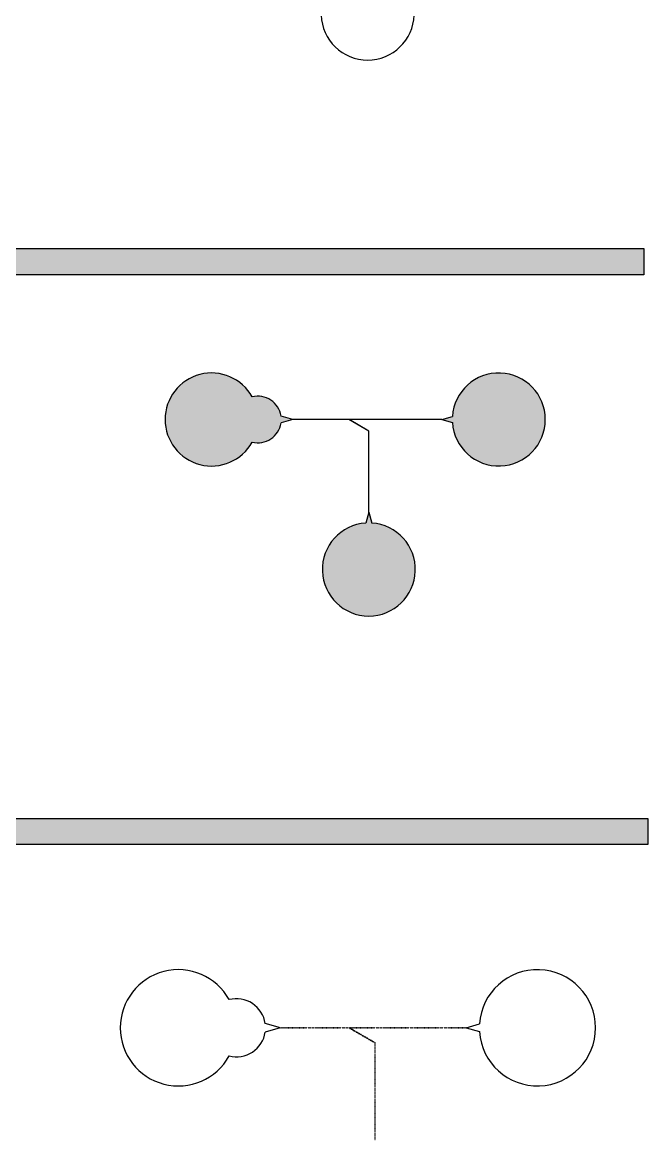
# Model space of a CAD drawing. Header units: inches. Extents: x 741154 to 810950, y 213785 to 295527.
# Drawn here: x 768167 to 778927, y 257090 to 276308 of the extents above; entities that cross this region are included whole.
import ezdxf

# ---------------------------------------------------------------- set-up
doc = ezdxf.new("R2010")
doc.units = ezdxf.units.IN
doc.header["$MEASUREMENT"] = 0

msp = doc.modelspace()

# ---------------------------------------------------------------- hatches: boundary and pattern name
h = msp.add_hatch(color=256)
h.dxf.hatch_style = 1
h.paths.add_polyline_path([(751588, 270093), (751588, 268931), (756808, 268931), (756808, 258173), (757408, 258173), (757408, 262164), (778927, 262164), (778927, 262612), (757408, 262612), (757408, 271968), (778859, 271968), (778859, 272416), (757408, 272416), (757408, 275337), (756808, 275337), (756808, 270093)])
h = msp.add_hatch(color=256)
h.dxf.hatch_style = 1
edge = h.paths.add_edge_path()
edge.add_line((775386, 269479), (772823, 269479))
edge.add_line((772823, 269479), (772619, 269537))
edge.add_arc((772223, 269477), 400, 368.5994, 464.4775)
edge.add_arc((771423, 269477), 800, 388.955, 691.045)
edge.add_arc((772223, 269477), 400, 255.5225, 351.4006)
edge.add_line((772619, 269418), (772822, 269476))
edge.add_line((772822, 269476), (773783, 269476))
edge.add_line((773783, 269476), (774128, 269277))
edge.add_line((774128, 269277), (774128, 267881))
edge.add_line((774128, 267881), (774076, 267695))
edge.add_arc((774129, 266897), 800, 453.7916, 806.2084)
edge.add_line((774182, 267695), (774131, 267881))
edge.add_line((774131, 267881), (774131, 269278))
edge.add_line((774131, 269278), (773789, 269476))
edge.add_line((773789, 269476), (775386, 269476))
edge.add_line((775386, 269476), (775568, 269425))
edge.add_arc((776366, 269477), 800, 183.7916, 536.2084)
edge.add_line((775568, 269530), (775386, 269479))

# ---------------------------------------------------------------- linework, layer by layer
for p, q in [((757408, 272416), (778859, 272416)), ((778859, 272416), (778859, 271968)), ((778859, 271968), (757408, 271968)), ((772823, 269479), (772619, 269537)), ((772822, 269476), (772619, 269418)), ((773783, 269476), (772822, 269476)), ((775386, 269479), (772823, 269479)), ((774128, 269277), (773783, 269476)), ((774131, 269278), (773789, 269476)), ((775386, 269476), (773789, 269476)), ((775386, 269479), (775568, 269530)), ((775386, 269476), (775568, 269425)), ((774128, 267881), (774128, 269277)), ((774131, 267881), (774131, 269278)), ((774128, 267881), (774076, 267695)), ((774131, 267881), (774182, 267695)), ((757408, 262612), (778927, 262612)), ((778927, 262612), (778927, 262164)), ((778927, 262164), (757408, 262164)), ((772607, 259015), (772346, 259089)), ((775802, 259015), (776033, 259081)), ((772606, 259013), (772346, 258940)), ((773788, 259015), (773791, 259015)), ((773788, 259012), (773788, 259015)), ((773788, 259012), (773791, 259011)), ((773791, 259015), (773792, 259014)), ((773791, 259011), (773792, 259014)), ((775802, 259013), (776033, 258948))]:
    msp.add_line(p, q)
for points in [[(772606, 259013), (772607, 259014), (772607, 259015)], [(775802, 259013), (775801, 259014), (775802, 259015)]]:
    msp.add_lwpolyline(points)
for points in [[(772609, 259015), (772612, 259015), (772612, 259012), (772609, 259012)], [(772618, 259015), (772621, 259015), (772621, 259012), (772618, 259012)], [(772627, 259015), (772630, 259015), (772630, 259012), (772627, 259012)], [(772636, 259015), (772639, 259015), (772639, 259012), (772636, 259012)], [(772645, 259015), (772648, 259015), (772648, 259012), (772645, 259012)], [(772654, 259015), (772657, 259015), (772657, 259012), (772654, 259012)], [(772663, 259015), (772666, 259015), (772666, 259012), (772663, 259012)], [(772672, 259015), (772675, 259015), (772675, 259012), (772672, 259012)], [(772681, 259015), (772684, 259015), (772684, 259012), (772681, 259012)], [(772690, 259015), (772693, 259015), (772693, 259012), (772690, 259012)], [(772699, 259015), (772702, 259015), (772702, 259012), (772699, 259012)], [(772708, 259015), (772711, 259015), (772711, 259012), (772708, 259012)], [(772717, 259015), (772720, 259015), (772720, 259012), (772717, 259012)], [(772726, 259015), (772729, 259015), (772729, 259012), (772726, 259012)], [(772735, 259015), (772738, 259015), (772738, 259012), (772735, 259012)], [(772744, 259015), (772747, 259015), (772747, 259012), (772744, 259012)], [(772753, 259015), (772756, 259015), (772756, 259012), (772753, 259012)], [(772762, 259015), (772765, 259015), (772765, 259012), (772762, 259012)], [(772771, 259015), (772774, 259015), (772774, 259012), (772771, 259012)], [(772780, 259015), (772783, 259015), (772783, 259012), (772780, 259012)], [(772789, 259015), (772792, 259015), (772792, 259012), (772789, 259012)], [(772798, 259015), (772801, 259015), (772801, 259012), (772798, 259012)], [(772807, 259015), (772810, 259015), (772810, 259012), (772807, 259012)], [(772816, 259015), (772819, 259015), (772819, 259012), (772816, 259012)], [(772825, 259015), (772828, 259015), (772828, 259012), (772825, 259012)], [(772834, 259015), (772837, 259015), (772837, 259012), (772834, 259012)], [(772843, 259015), (772846, 259015), (772846, 259012), (772843, 259012)], [(772852, 259015), (772855, 259015), (772855, 259012), (772852, 259012)], [(772861, 259015), (772864, 259015), (772864, 259012), (772861, 259012)], [(772870, 259015), (772873, 259015), (772873, 259012), (772870, 259012)], [(772879, 259015), (772882, 259015), (772882, 259012), (772879, 259012)], [(772888, 259015), (772891, 259015), (772891, 259012), (772888, 259012)], [(772897, 259015), (772900, 259015), (772900, 259012), (772897, 259012)], [(772906, 259015), (772909, 259015), (772909, 259012), (772906, 259012)], [(772915, 259015), (772918, 259015), (772918, 259012), (772915, 259012)], [(772924, 259015), (772927, 259015), (772927, 259012), (772924, 259012)], [(772933, 259015), (772936, 259015), (772936, 259012), (772933, 259012)], [(772942, 259015), (772945, 259015), (772945, 259012), (772942, 259012)], [(772951, 259015), (772954, 259015), (772954, 259012), (772951, 259012)], [(772960, 259015), (772963, 259015), (772963, 259012), (772960, 259012)], [(772969, 259015), (772972, 259015), (772972, 259012), (772969, 259012)], [(772978, 259015), (772981, 259015), (772981, 259012), (772978, 259012)], [(772987, 259015), (772990, 259015), (772990, 259012), (772987, 259012)], [(772996, 259015), (772999, 259015), (772999, 259012), (772996, 259012)], [(773005, 259015), (773008, 259015), (773008, 259012), (773005, 259012)], [(773014, 259015), (773017, 259015), (773017, 259012), (773014, 259012)], [(773023, 259015), (773026, 259015), (773026, 259012), (773023, 259012)], [(773032, 259015), (773035, 259015), (773035, 259012), (773032, 259012)], [(773041, 259015), (773044, 259015), (773044, 259012), (773041, 259012)], [(773050, 259015), (773053, 259015), (773053, 259012), (773050, 259012)], [(773059, 259015), (773062, 259015), (773062, 259012), (773059, 259012)], [(773068, 259015), (773071, 259015), (773071, 259012), (773068, 259012)], [(773077, 259015), (773080, 259015), (773080, 259012), (773077, 259012)], [(773086, 259015), (773089, 259015), (773089, 259012), (773086, 259012)], [(773095, 259015), (773098, 259015), (773098, 259012), (773095, 259012)], [(773104, 259015), (773107, 259015), (773107, 259012), (773104, 259012)], [(773113, 259015), (773116, 259015), (773116, 259012), (773113, 259012)], [(773122, 259015), (773125, 259015), (773125, 259012), (773122, 259012)], [(773131, 259015), (773134, 259015), (773134, 259012), (773131, 259012)], [(773140, 259015), (773143, 259015), (773143, 259012), (773140, 259012)], [(773149, 259015), (773152, 259015), (773152, 259012), (773149, 259012)], [(773158, 259015), (773161, 259015), (773161, 259012), (773158, 259012)], [(773167, 259015), (773170, 259015), (773170, 259012), (773167, 259012)], [(773176, 259015), (773179, 259015), (773179, 259012), (773176, 259012)], [(773185, 259015), (773188, 259015), (773188, 259012), (773185, 259012)], [(773194, 259015), (773197, 259015), (773197, 259012), (773194, 259012)], [(773203, 259015), (773206, 259015), (773206, 259012), (773203, 259012)], [(773212, 259015), (773215, 259015), (773215, 259012), (773212, 259012)], [(773221, 259015), (773224, 259015), (773224, 259012), (773221, 259012)], [(773230, 259015), (773233, 259015), (773233, 259012), (773230, 259012)], [(773239, 259015), (773242, 259015), (773242, 259012), (773239, 259012)], [(773248, 259015), (773251, 259015), (773251, 259012), (773248, 259012)], [(773257, 259015), (773260, 259015), (773260, 259012), (773257, 259012)], [(773266, 259015), (773269, 259015), (773269, 259012), (773266, 259012)], [(773275, 259015), (773278, 259015), (773278, 259012), (773275, 259012)], [(773284, 259015), (773287, 259015), (773287, 259012), (773284, 259012)], [(773293, 259015), (773296, 259015), (773296, 259012), (773293, 259012)], [(773302, 259015), (773305, 259015), (773305, 259012), (773302, 259012)], [(773311, 259015), (773314, 259015), (773314, 259012), (773311, 259012)], [(773320, 259015), (773323, 259015), (773323, 259012), (773320, 259012)], [(773329, 259015), (773332, 259015), (773332, 259012), (773329, 259012)], [(773338, 259015), (773341, 259015), (773341, 259012), (773338, 259012)], [(773347, 259015), (773350, 259015), (773350, 259012), (773347, 259012)], [(773356, 259015), (773359, 259015), (773359, 259012), (773356, 259012)], [(773365, 259015), (773368, 259015), (773368, 259012), (773365, 259012)], [(773374, 259015), (773377, 259015), (773377, 259012), (773374, 259012)], [(773383, 259015), (773386, 259015), (773386, 259012), (773383, 259012)], [(773392, 259015), (773395, 259015), (773395, 259012), (773392, 259012)], [(773401, 259015), (773404, 259015), (773404, 259012), (773401, 259012)], [(773410, 259015), (773413, 259015), (773413, 259012), (773410, 259012)], [(773419, 259015), (773422, 259015), (773422, 259012), (773419, 259012)], [(773428, 259015), (773431, 259015), (773431, 259012), (773428, 259012)], [(773437, 259015), (773440, 259015), (773440, 259012), (773437, 259012)], [(773446, 259015), (773449, 259015), (773449, 259012), (773446, 259012)], [(773455, 259015), (773458, 259015), (773458, 259012), (773455, 259012)], [(773464, 259015), (773467, 259015), (773467, 259012), (773464, 259012)], [(773473, 259015), (773476, 259015), (773476, 259012), (773473, 259012)], [(773482, 259015), (773485, 259015), (773485, 259012), (773482, 259012)], [(773491, 259015), (773494, 259015), (773494, 259012), (773491, 259012)], [(773500, 259015), (773503, 259015), (773503, 259012), (773500, 259012)], [(773509, 259015), (773512, 259015), (773512, 259012), (773509, 259012)], [(773518, 259015), (773521, 259015), (773521, 259012), (773518, 259012)], [(773527, 259015), (773530, 259015), (773530, 259012), (773527, 259012)], [(773536, 259015), (773539, 259015), (773539, 259012), (773536, 259012)], [(773545, 259015), (773548, 259015), (773548, 259012), (773545, 259012)], [(773554, 259015), (773557, 259015), (773557, 259012), (773554, 259012)], [(773563, 259015), (773566, 259015), (773566, 259012), (773563, 259012)], [(773572, 259015), (773575, 259015), (773575, 259012), (773572, 259012)], [(773581, 259015), (773584, 259015), (773584, 259012), (773581, 259012)], [(773590, 259015), (773593, 259015), (773593, 259012), (773590, 259012)], [(773599, 259015), (773602, 259015), (773602, 259012), (773599, 259012)], [(773608, 259015), (773611, 259015), (773611, 259012), (773608, 259012)], [(773617, 259015), (773620, 259015), (773620, 259012), (773617, 259012)], [(773626, 259015), (773629, 259015), (773629, 259012), (773626, 259012)], [(773635, 259015), (773638, 259015), (773638, 259012), (773635, 259012)], [(773644, 259015), (773647, 259015), (773647, 259012), (773644, 259012)], [(773653, 259015), (773656, 259015), (773656, 259012), (773653, 259012)], [(773662, 259015), (773665, 259015), (773665, 259012), (773662, 259012)], [(773671, 259015), (773674, 259015), (773674, 259012), (773671, 259012)], [(773680, 259015), (773683, 259015), (773683, 259012), (773680, 259012)], [(773689, 259015), (773692, 259015), (773692, 259012), (773689, 259012)], [(773698, 259015), (773701, 259015), (773701, 259012), (773698, 259012)], [(773707, 259015), (773710, 259015), (773710, 259012), (773707, 259012)], [(773716, 259015), (773719, 259015), (773719, 259012), (773716, 259012)], [(773725, 259015), (773728, 259015), (773728, 259012), (773725, 259012)], [(773734, 259015), (773737, 259015), (773737, 259012), (773734, 259012)], [(773743, 259015), (773746, 259015), (773746, 259012), (773743, 259012)], [(773752, 259015), (773755, 259015), (773755, 259012), (773752, 259012)], [(773761, 259015), (773764, 259015), (773764, 259012), (773761, 259012)], [(773770, 259015), (773773, 259015), (773773, 259012), (773770, 259012)], [(773779, 259015), (773782, 259015), (773782, 259012), (773779, 259012)], [(773799, 259007), (773800, 259009), (773798, 259011), (773796, 259008)], [(773797, 259015), (773800, 259015), (773800, 259012), (773797, 259012)], [(773807, 259002), (773808, 259005), (773805, 259006), (773804, 259004)], [(773806, 259015), (773809, 259015), (773809, 259012), (773806, 259012)], [(773814, 258998), (773816, 259000), (773813, 259002), (773812, 258999)], [(773815, 259015), (773818, 259015), (773818, 259012), (773815, 259012)], [(773822, 258993), (773824, 258996), (773821, 258997), (773820, 258995)], [(773824, 259015), (773827, 259015), (773827, 259012), (773824, 259012)], [(773830, 258989), (773831, 258991), (773829, 258993), (773827, 258990)], [(773833, 259015), (773836, 259015), (773836, 259012), (773833, 259012)], [(773838, 258984), (773839, 258987), (773837, 258988), (773835, 258986)], [(773842, 259015), (773845, 259015), (773845, 259012), (773842, 259012)], [(773846, 258980), (773847, 258982), (773844, 258984), (773843, 258981)], [(773851, 259015), (773854, 259015), (773854, 259012), (773851, 259012)], [(773853, 258975), (773855, 258978), (773852, 258979), (773851, 258977)], [(773861, 258971), (773863, 258973), (773860, 258975), (773859, 258972)], [(773860, 259015), (773863, 259015), (773863, 259012), (773860, 259012)], [(773869, 258966), (773870, 258969), (773868, 258970), (773866, 258968)], [(773869, 259015), (773872, 259015), (773872, 259012), (773869, 259012)], [(773877, 258962), (773878, 258964), (773876, 258966), (773874, 258963)], [(773878, 259015), (773881, 259015), (773881, 259012), (773878, 259012)], [(773884, 258957), (773886, 258960), (773883, 258961), (773882, 258959)], [(773887, 259015), (773890, 259015), (773890, 259012), (773887, 259012)], [(773892, 258953), (773894, 258955), (773891, 258957), (773890, 258954)], [(773896, 259015), (773899, 259015), (773899, 259012), (773896, 259012)], [(773900, 258948), (773902, 258951), (773899, 258952), (773897, 258950)], [(773905, 259015), (773908, 259015), (773908, 259012), (773905, 259012)], [(773908, 258944), (773909, 258946), (773907, 258948), (773905, 258945)], [(773916, 258939), (773917, 258942), (773915, 258943), (773913, 258941)], [(773914, 259015), (773917, 259015), (773917, 259012), (773914, 259012)], [(773923, 258935), (773925, 258937), (773922, 258939), (773921, 258936)], [(773923, 259015), (773926, 259015), (773926, 259012), (773923, 259012)], [(773931, 258930), (773933, 258933), (773930, 258934), (773929, 258932)], [(773932, 259015), (773935, 259015), (773935, 259012), (773932, 259012)], [(773939, 258926), (773941, 258928), (773938, 258930), (773936, 258927)], [(773941, 259015), (773944, 259015), (773944, 259012), (773941, 259012)], [(773947, 258921), (773948, 258924), (773946, 258925), (773944, 258923)], [(773950, 259015), (773953, 259015), (773953, 259012), (773950, 259012)], [(773955, 258917), (773956, 258919), (773954, 258921), (773952, 258918)], [(773959, 259015), (773962, 259015), (773962, 259012), (773959, 259012)], [(773962, 258912), (773964, 258915), (773961, 258916), (773960, 258914)], [(773968, 259015), (773971, 259015), (773971, 259012), (773968, 259012)], [(773970, 258908), (773972, 258910), (773969, 258912), (773968, 258909)], [(773978, 258903), (773980, 258906), (773977, 258907), (773975, 258905)], [(773977, 259015), (773980, 259015), (773980, 259012), (773977, 259012)], [(773986, 258899), (773987, 258901), (773985, 258903), (773983, 258900)], [(773986, 259015), (773989, 259015), (773989, 259012), (773986, 259012)], [(773994, 258894), (773995, 258897), (773993, 258898), (773991, 258896)], [(773995, 259015), (773998, 259015), (773998, 259012), (773995, 259012)], [(774001, 258890), (774003, 258892), (774000, 258894), (773999, 258891)], [(774004, 259015), (774007, 259015), (774007, 259012), (774004, 259012)], [(774009, 258885), (774011, 258888), (774008, 258889), (774007, 258887)], [(774013, 259015), (774016, 259015), (774016, 259012), (774013, 259012)], [(774017, 258881), (774018, 258883), (774016, 258885), (774014, 258882)], [(774022, 259015), (774025, 259015), (774025, 259012), (774022, 259012)], [(774025, 258876), (774026, 258879), (774024, 258880), (774022, 258878)], [(774033, 258872), (774034, 258874), (774031, 258876), (774030, 258873)], [(774031, 259015), (774034, 259015), (774034, 259012), (774031, 259012)], [(774040, 258867), (774042, 258870), (774039, 258871), (774038, 258869)], [(774040, 259015), (774043, 259015), (774043, 259012), (774040, 259012)], [(774048, 258863), (774050, 258865), (774047, 258867), (774046, 258864)], [(774049, 259015), (774052, 259015), (774052, 259012), (774049, 259012)], [(774058, 259015), (774061, 259015), (774061, 259012), (774058, 259012)], [(774067, 259015), (774070, 259015), (774070, 259012), (774067, 259012)], [(774076, 259015), (774079, 259015), (774079, 259012), (774076, 259012)], [(774085, 259015), (774088, 259015), (774088, 259012), (774085, 259012)], [(774094, 259015), (774097, 259015), (774097, 259012), (774094, 259012)], [(774103, 259015), (774106, 259015), (774106, 259012), (774103, 259012)], [(774112, 259015), (774115, 259015), (774115, 259012), (774112, 259012)], [(774121, 259015), (774124, 259015), (774124, 259012), (774121, 259012)], [(774130, 259015), (774133, 259015), (774133, 259012), (774130, 259012)], [(774139, 259015), (774142, 259015), (774142, 259012), (774139, 259012)], [(774148, 259015), (774151, 259015), (774151, 259012), (774148, 259012)], [(774157, 259015), (774160, 259015), (774160, 259012), (774157, 259012)], [(774166, 259015), (774169, 259015), (774169, 259012), (774166, 259012)], [(774175, 259015), (774178, 259015), (774178, 259012), (774175, 259012)], [(774184, 259015), (774187, 259015), (774187, 259012), (774184, 259012)], [(774193, 259015), (774196, 259015), (774196, 259012), (774193, 259012)], [(774202, 259015), (774205, 259015), (774205, 259012), (774202, 259012)], [(774211, 259015), (774214, 259015), (774214, 259012), (774211, 259012)], [(774220, 259015), (774223, 259015), (774223, 259012), (774220, 259012)], [(774229, 259015), (774232, 259015), (774232, 259012), (774229, 259012)], [(774238, 259015), (774241, 259015), (774241, 259012), (774238, 259012)], [(774247, 259015), (774250, 259015), (774250, 259012), (774247, 259012)], [(774256, 259015), (774259, 259015), (774259, 259012), (774256, 259012)], [(774265, 259015), (774268, 259015), (774268, 259012), (774265, 259012)], [(774274, 259015), (774277, 259015), (774277, 259012), (774274, 259012)], [(774283, 259015), (774286, 259015), (774286, 259012), (774283, 259012)], [(774292, 259015), (774295, 259015), (774295, 259012), (774292, 259012)], [(774301, 259015), (774304, 259015), (774304, 259012), (774301, 259012)], [(774310, 259015), (774313, 259015), (774313, 259012), (774310, 259012)], [(774319, 259015), (774322, 259015), (774322, 259012), (774319, 259012)], [(774328, 259015), (774331, 259015), (774331, 259012), (774328, 259012)], [(774337, 259015), (774340, 259015), (774340, 259012), (774337, 259012)], [(774346, 259015), (774349, 259015), (774349, 259012), (774346, 259012)], [(774355, 259015), (774358, 259015), (774358, 259012), (774355, 259012)], [(774364, 259015), (774367, 259015), (774367, 259012), (774364, 259012)], [(774373, 259015), (774376, 259015), (774376, 259012), (774373, 259012)], [(774382, 259015), (774385, 259015), (774385, 259012), (774382, 259012)], [(774391, 259015), (774394, 259015), (774394, 259012), (774391, 259012)], [(774400, 259015), (774403, 259015), (774403, 259012), (774400, 259012)], [(774409, 259015), (774412, 259015), (774412, 259012), (774409, 259012)], [(774418, 259015), (774421, 259015), (774421, 259012), (774418, 259012)], [(774427, 259015), (774430, 259015), (774430, 259012), (774427, 259012)], [(774436, 259015), (774439, 259015), (774439, 259012), (774436, 259012)], [(774445, 259015), (774448, 259015), (774448, 259012), (774445, 259012)], [(774454, 259015), (774457, 259015), (774457, 259012), (774454, 259012)], [(774463, 259015), (774466, 259015), (774466, 259012), (774463, 259012)], [(774472, 259015), (774475, 259015), (774475, 259012), (774472, 259012)], [(774481, 259015), (774484, 259015), (774484, 259012), (774481, 259012)], [(774490, 259015), (774493, 259015), (774493, 259012), (774490, 259012)], [(774499, 259015), (774502, 259015), (774502, 259012), (774499, 259012)], [(774508, 259015), (774511, 259015), (774511, 259012), (774508, 259012)], [(774517, 259015), (774520, 259015), (774520, 259012), (774517, 259012)], [(774526, 259015), (774529, 259015), (774529, 259012), (774526, 259012)], [(774535, 259015), (774538, 259015), (774538, 259012), (774535, 259012)], [(774544, 259015), (774547, 259015), (774547, 259012), (774544, 259012)], [(774553, 259015), (774556, 259015), (774556, 259012), (774553, 259012)], [(774562, 259015), (774565, 259015), (774565, 259012), (774562, 259012)], [(774571, 259015), (774574, 259015), (774574, 259012), (774571, 259012)], [(774580, 259015), (774583, 259015), (774583, 259012), (774580, 259012)], [(774589, 259015), (774592, 259015), (774592, 259012), (774589, 259012)], [(774598, 259015), (774601, 259015), (774601, 259012), (774598, 259012)], [(774607, 259015), (774610, 259015), (774610, 259012), (774607, 259012)], [(774616, 259015), (774619, 259015), (774619, 259012), (774616, 259012)], [(774625, 259015), (774628, 259015), (774628, 259012), (774625, 259012)], [(774634, 259015), (774637, 259015), (774637, 259012), (774634, 259012)], [(774643, 259015), (774646, 259015), (774646, 259012), (774643, 259012)], [(774652, 259015), (774655, 259015), (774655, 259012), (774652, 259012)], [(774661, 259015), (774664, 259015), (774664, 259012), (774661, 259012)], [(774670, 259015), (774673, 259015), (774673, 259012), (774670, 259012)], [(774679, 259015), (774682, 259015), (774682, 259012), (774679, 259012)], [(774688, 259015), (774691, 259015), (774691, 259012), (774688, 259012)], [(774697, 259015), (774700, 259015), (774700, 259012), (774697, 259012)], [(774706, 259015), (774709, 259015), (774709, 259012), (774706, 259012)], [(774715, 259015), (774718, 259015), (774718, 259012), (774715, 259012)], [(774724, 259015), (774727, 259015), (774727, 259012), (774724, 259012)], [(774733, 259015), (774736, 259015), (774736, 259012), (774733, 259012)], [(774742, 259015), (774745, 259015), (774745, 259012), (774742, 259012)], [(774751, 259015), (774754, 259015), (774754, 259012), (774751, 259012)], [(774760, 259015), (774763, 259015), (774763, 259012), (774760, 259012)], [(774769, 259015), (774772, 259015), (774772, 259012), (774769, 259012)], [(774778, 259015), (774781, 259015), (774781, 259012), (774778, 259012)], [(774787, 259015), (774790, 259015), (774790, 259012), (774787, 259012)], [(774796, 259015), (774799, 259015), (774799, 259012), (774796, 259012)], [(774805, 259015), (774808, 259015), (774808, 259012), (774805, 259012)], [(774814, 259015), (774817, 259015), (774817, 259012), (774814, 259012)], [(774823, 259015), (774826, 259015), (774826, 259012), (774823, 259012)], [(774832, 259015), (774835, 259015), (774835, 259012), (774832, 259012)], [(774841, 259015), (774844, 259015), (774844, 259012), (774841, 259012)], [(774850, 259015), (774853, 259015), (774853, 259012), (774850, 259012)], [(774859, 259015), (774862, 259015), (774862, 259012), (774859, 259012)], [(774868, 259015), (774871, 259015), (774871, 259012), (774868, 259012)], [(774877, 259015), (774880, 259015), (774880, 259012), (774877, 259012)], [(774886, 259015), (774889, 259015), (774889, 259012), (774886, 259012)], [(774895, 259015), (774898, 259015), (774898, 259012), (774895, 259012)], [(774904, 259015), (774907, 259015), (774907, 259012), (774904, 259012)], [(774913, 259015), (774916, 259015), (774916, 259012), (774913, 259012)], [(774922, 259015), (774925, 259015), (774925, 259012), (774922, 259012)], [(774931, 259015), (774934, 259015), (774934, 259012), (774931, 259012)], [(774940, 259015), (774943, 259015), (774943, 259012), (774940, 259012)], [(774949, 259015), (774952, 259015), (774952, 259012), (774949, 259012)], [(774958, 259015), (774961, 259015), (774961, 259012), (774958, 259012)], [(774967, 259015), (774970, 259015), (774970, 259012), (774967, 259012)], [(774976, 259015), (774979, 259015), (774979, 259012), (774976, 259012)], [(774985, 259015), (774988, 259015), (774988, 259012), (774985, 259012)], [(774994, 259015), (774997, 259015), (774997, 259012), (774994, 259012)], [(775003, 259015), (775006, 259015), (775006, 259012), (775003, 259012)], [(775012, 259015), (775015, 259015), (775015, 259012), (775012, 259012)], [(775021, 259015), (775024, 259015), (775024, 259012), (775021, 259012)], [(775030, 259015), (775033, 259015), (775033, 259012), (775030, 259012)], [(775039, 259015), (775042, 259015), (775042, 259012), (775039, 259012)], [(775048, 259015), (775051, 259015), (775051, 259012), (775048, 259012)], [(775057, 259015), (775060, 259015), (775060, 259012), (775057, 259012)], [(775066, 259015), (775069, 259015), (775069, 259012), (775066, 259012)], [(775075, 259015), (775078, 259015), (775078, 259012), (775075, 259012)], [(775084, 259015), (775087, 259015), (775087, 259012), (775084, 259012)], [(775093, 259015), (775096, 259015), (775096, 259012), (775093, 259012)], [(775102, 259015), (775105, 259015), (775105, 259012), (775102, 259012)], [(775111, 259015), (775114, 259015), (775114, 259012), (775111, 259012)], [(775120, 259015), (775123, 259015), (775123, 259012), (775120, 259012)], [(775129, 259015), (775132, 259015), (775132, 259012), (775129, 259012)], [(775138, 259015), (775141, 259015), (775141, 259012), (775138, 259012)], [(775147, 259015), (775150, 259015), (775150, 259012), (775147, 259012)], [(775156, 259015), (775159, 259015), (775159, 259012), (775156, 259012)], [(775165, 259015), (775168, 259015), (775168, 259012), (775165, 259012)], [(775174, 259015), (775177, 259015), (775177, 259012), (775174, 259012)], [(775183, 259015), (775186, 259015), (775186, 259012), (775183, 259012)], [(775192, 259015), (775195, 259015), (775195, 259012), (775192, 259012)], [(775201, 259015), (775204, 259015), (775204, 259012), (775201, 259012)], [(775210, 259015), (775213, 259015), (775213, 259012), (775210, 259012)], [(775219, 259015), (775222, 259015), (775222, 259012), (775219, 259012)], [(775228, 259015), (775231, 259015), (775231, 259012), (775228, 259012)], [(775237, 259015), (775240, 259015), (775240, 259012), (775237, 259012)], [(775246, 259015), (775249, 259015), (775249, 259012), (775246, 259012)], [(775255, 259015), (775258, 259015), (775258, 259012), (775255, 259012)], [(775264, 259015), (775267, 259015), (775267, 259012), (775264, 259012)], [(775273, 259015), (775276, 259015), (775276, 259012), (775273, 259012)], [(775282, 259015), (775285, 259015), (775285, 259012), (775282, 259012)], [(775291, 259015), (775294, 259015), (775294, 259012), (775291, 259012)], [(775300, 259015), (775303, 259015), (775303, 259012), (775300, 259012)], [(775309, 259015), (775312, 259015), (775312, 259012), (775309, 259012)], [(775318, 259015), (775321, 259015), (775321, 259012), (775318, 259012)], [(775327, 259015), (775330, 259015), (775330, 259012), (775327, 259012)], [(775336, 259015), (775339, 259015), (775339, 259012), (775336, 259012)], [(775345, 259015), (775348, 259015), (775348, 259012), (775345, 259012)], [(775354, 259015), (775357, 259015), (775357, 259012), (775354, 259012)], [(775363, 259015), (775366, 259015), (775366, 259012), (775363, 259012)], [(775372, 259015), (775375, 259015), (775375, 259012), (775372, 259012)], [(775381, 259015), (775384, 259015), (775384, 259012), (775381, 259012)], [(775390, 259015), (775393, 259015), (775393, 259012), (775390, 259012)], [(775399, 259015), (775402, 259015), (775402, 259012), (775399, 259012)], [(775408, 259015), (775411, 259015), (775411, 259012), (775408, 259012)], [(775417, 259015), (775420, 259015), (775420, 259012), (775417, 259012)], [(775426, 259015), (775429, 259015), (775429, 259012), (775426, 259012)], [(775435, 259015), (775438, 259015), (775438, 259012), (775435, 259012)], [(775444, 259015), (775447, 259015), (775447, 259012), (775444, 259012)], [(775453, 259015), (775456, 259015), (775456, 259012), (775453, 259012)], [(775462, 259015), (775465, 259015), (775465, 259012), (775462, 259012)], [(775471, 259015), (775474, 259015), (775474, 259012), (775471, 259012)], [(775480, 259015), (775483, 259015), (775483, 259012), (775480, 259012)], [(775489, 259015), (775492, 259015), (775492, 259012), (775489, 259012)], [(775498, 259015), (775501, 259015), (775501, 259012), (775498, 259012)], [(775507, 259015), (775510, 259015), (775510, 259012), (775507, 259012)], [(775516, 259015), (775519, 259015), (775519, 259012), (775516, 259012)], [(775525, 259015), (775528, 259015), (775528, 259012), (775525, 259012)], [(775534, 259015), (775537, 259015), (775537, 259012), (775534, 259012)], [(775543, 259015), (775546, 259015), (775546, 259012), (775543, 259012)], [(775552, 259015), (775555, 259015), (775555, 259012), (775552, 259012)], [(775561, 259015), (775564, 259015), (775564, 259012), (775561, 259012)], [(775570, 259015), (775573, 259015), (775573, 259012), (775570, 259012)], [(775579, 259015), (775582, 259015), (775582, 259012), (775579, 259012)], [(775588, 259015), (775591, 259015), (775591, 259012), (775588, 259012)], [(775597, 259015), (775600, 259015), (775600, 259012), (775597, 259012)], [(775606, 259015), (775609, 259015), (775609, 259012), (775606, 259012)], [(775615, 259015), (775618, 259015), (775618, 259012), (775615, 259012)], [(775624, 259015), (775627, 259015), (775627, 259012), (775624, 259012)], [(775633, 259015), (775636, 259015), (775636, 259012), (775633, 259012)], [(775642, 259015), (775645, 259015), (775645, 259012), (775642, 259012)], [(775651, 259015), (775654, 259015), (775654, 259012), (775651, 259012)], [(775660, 259015), (775663, 259015), (775663, 259012), (775660, 259012)], [(775669, 259015), (775672, 259015), (775672, 259012), (775669, 259012)], [(775678, 259015), (775681, 259015), (775681, 259012), (775678, 259012)], [(775687, 259015), (775690, 259015), (775690, 259012), (775687, 259012)], [(775696, 259015), (775699, 259015), (775699, 259012), (775696, 259012)], [(775705, 259015), (775708, 259015), (775708, 259012), (775705, 259012)], [(775714, 259015), (775717, 259015), (775717, 259012), (775714, 259012)], [(775723, 259015), (775726, 259015), (775726, 259012), (775723, 259012)], [(775732, 259015), (775735, 259015), (775735, 259012), (775732, 259012)], [(775741, 259015), (775744, 259015), (775744, 259012), (775741, 259012)], [(775750, 259015), (775753, 259015), (775753, 259012), (775750, 259012)], [(775759, 259015), (775762, 259015), (775762, 259012), (775759, 259012)], [(775768, 259015), (775771, 259015), (775771, 259012), (775768, 259012)], [(775777, 259015), (775780, 259015), (775780, 259012), (775777, 259012)], [(775786, 259015), (775789, 259015), (775789, 259012), (775786, 259012)], [(775795, 259015), (775798, 259015), (775798, 259012), (775795, 259012)], [(774056, 258858), (774057, 258861), (774055, 258862), (774053, 258860)], [(774064, 258854), (774065, 258856), (774063, 258858), (774061, 258855)], [(774072, 258849), (774073, 258852), (774070, 258853), (774069, 258851)], [(774079, 258845), (774081, 258847), (774078, 258849), (774077, 258846)], [(774087, 258840), (774089, 258843), (774086, 258844), (774085, 258842)], [(774095, 258836), (774096, 258838), (774094, 258840), (774092, 258837)], [(774103, 258831), (774104, 258834), (774102, 258835), (774100, 258833)], [(774111, 258827), (774112, 258829), (774109, 258831), (774108, 258828)], [(774118, 258822), (774120, 258825), (774117, 258826), (774116, 258824)], [(774126, 258818), (774128, 258820), (774125, 258822), (774124, 258819)], [(774134, 258813), (774135, 258816), (774133, 258817), (774131, 258815)], [(774142, 258809), (774143, 258811), (774141, 258813), (774139, 258810)], [(774149, 258804), (774151, 258807), (774148, 258808), (774147, 258806)], [(774157, 258800), (774159, 258802), (774156, 258804), (774155, 258801)], [(774165, 258795), (774167, 258798), (774164, 258799), (774162, 258797)], [(774173, 258791), (774174, 258793), (774172, 258795), (774170, 258792)], [(774181, 258786), (774182, 258789), (774180, 258790), (774178, 258788)], [(774188, 258782), (774190, 258784), (774187, 258786), (774186, 258783)], [(774196, 258777), (774198, 258780), (774195, 258781), (774194, 258779)], [(774204, 258773), (774206, 258775), (774203, 258777), (774201, 258774)], [(774212, 258768), (774213, 258771), (774211, 258772), (774209, 258770)], [(774220, 258764), (774221, 258766), (774219, 258768), (774217, 258765)], [(774227, 258759), (774229, 258762), (774226, 258763), (774225, 258761)], [(774235, 258755), (774237, 258757), (774234, 258759), (774233, 258756)], [(774236, 258749), (774233, 258749), (774233, 258746), (774236, 258746)], [(774236, 258740), (774233, 258740), (774233, 258737), (774236, 258737)], [(774236, 258731), (774233, 258731), (774233, 258728), (774236, 258728)], [(774236, 258722), (774233, 258722), (774233, 258719), (774236, 258719)], [(774236, 258713), (774233, 258713), (774233, 258710), (774236, 258710)], [(774236, 258704), (774233, 258704), (774233, 258701), (774236, 258701)], [(774236, 258695), (774233, 258695), (774233, 258692), (774236, 258692)], [(774236, 258686), (774233, 258686), (774233, 258683), (774236, 258683)], [(774236, 258677), (774233, 258677), (774233, 258674), (774236, 258674)], [(774236, 258668), (774233, 258668), (774233, 258665), (774236, 258665)], [(774236, 258659), (774233, 258659), (774233, 258656), (774236, 258656)], [(774236, 258650), (774233, 258650), (774233, 258647), (774236, 258647)], [(774236, 258641), (774233, 258641), (774233, 258638), (774236, 258638)], [(774236, 258632), (774233, 258632), (774233, 258629), (774236, 258629)], [(774236, 258623), (774233, 258623), (774233, 258620), (774236, 258620)], [(774236, 258614), (774233, 258614), (774233, 258611), (774236, 258611)], [(774236, 258605), (774233, 258605), (774233, 258602), (774236, 258602)], [(774236, 258596), (774233, 258596), (774233, 258593), (774236, 258593)], [(774236, 258587), (774233, 258587), (774233, 258584), (774236, 258584)], [(774236, 258578), (774233, 258578), (774233, 258575), (774236, 258575)], [(774236, 258569), (774233, 258569), (774233, 258566), (774236, 258566)], [(774236, 258560), (774233, 258560), (774233, 258557), (774236, 258557)], [(774236, 258551), (774233, 258551), (774233, 258548), (774236, 258548)], [(774236, 258542), (774233, 258542), (774233, 258539), (774236, 258539)], [(774236, 258533), (774233, 258533), (774233, 258530), (774236, 258530)], [(774236, 258524), (774233, 258524), (774233, 258521), (774236, 258521)], [(774236, 258515), (774233, 258515), (774233, 258512), (774236, 258512)], [(774236, 258506), (774233, 258506), (774233, 258503), (774236, 258503)], [(774236, 258497), (774233, 258497), (774233, 258494), (774236, 258494)], [(774236, 258488), (774233, 258488), (774233, 258485), (774236, 258485)], [(774236, 258479), (774233, 258479), (774233, 258476), (774236, 258476)], [(774236, 258470), (774233, 258470), (774233, 258467), (774236, 258467)], [(774236, 258461), (774233, 258461), (774233, 258458), (774236, 258458)], [(774236, 258452), (774233, 258452), (774233, 258449), (774236, 258449)], [(774236, 258443), (774233, 258443), (774233, 258440), (774236, 258440)], [(774236, 258434), (774233, 258434), (774233, 258431), (774236, 258431)], [(774236, 258425), (774233, 258425), (774233, 258422), (774236, 258422)], [(774236, 258416), (774233, 258416), (774233, 258413), (774236, 258413)], [(774236, 258407), (774233, 258407), (774233, 258404), (774236, 258404)], [(774236, 258398), (774233, 258398), (774233, 258395), (774236, 258395)], [(774236, 258389), (774233, 258389), (774233, 258386), (774236, 258386)], [(774236, 258380), (774233, 258380), (774233, 258377), (774236, 258377)], [(774236, 258371), (774233, 258371), (774233, 258368), (774236, 258368)], [(774236, 258362), (774233, 258362), (774233, 258359), (774236, 258359)], [(774236, 258353), (774233, 258353), (774233, 258350), (774236, 258350)], [(774236, 258344), (774233, 258344), (774233, 258341), (774236, 258341)], [(774236, 258335), (774233, 258335), (774233, 258332), (774236, 258332)], [(774236, 258326), (774233, 258326), (774233, 258323), (774236, 258323)], [(774236, 258317), (774233, 258317), (774233, 258314), (774236, 258314)], [(774236, 258308), (774233, 258308), (774233, 258305), (774236, 258305)], [(774236, 258299), (774233, 258299), (774233, 258296), (774236, 258296)], [(774236, 258290), (774233, 258290), (774233, 258287), (774236, 258287)], [(774236, 258281), (774233, 258281), (774233, 258278), (774236, 258278)], [(774236, 258272), (774233, 258272), (774233, 258269), (774236, 258269)], [(774236, 258263), (774233, 258263), (774233, 258260), (774236, 258260)], [(774236, 258254), (774233, 258254), (774233, 258251), (774236, 258251)], [(774236, 258245), (774233, 258245), (774233, 258242), (774236, 258242)], [(774236, 258236), (774233, 258236), (774233, 258233), (774236, 258233)], [(774236, 258227), (774233, 258227), (774233, 258224), (774236, 258224)], [(774236, 258218), (774233, 258218), (774233, 258215), (774236, 258215)], [(774236, 258209), (774233, 258209), (774233, 258206), (774236, 258206)], [(774236, 258200), (774233, 258200), (774233, 258197), (774236, 258197)], [(774236, 258191), (774233, 258191), (774233, 258188), (774236, 258188)], [(774236, 258182), (774233, 258182), (774233, 258179), (774236, 258179)], [(774236, 258173), (774233, 258173), (774233, 258170), (774236, 258170)], [(774236, 258164), (774233, 258164), (774233, 258161), (774236, 258161)], [(774236, 258155), (774233, 258155), (774233, 258152), (774236, 258152)], [(774236, 258146), (774233, 258146), (774233, 258143), (774236, 258143)], [(774236, 258137), (774233, 258137), (774233, 258134), (774236, 258134)], [(774236, 258128), (774233, 258128), (774233, 258125), (774236, 258125)], [(774236, 258119), (774233, 258119), (774233, 258116), (774236, 258116)], [(774236, 258110), (774233, 258110), (774233, 258107), (774236, 258107)], [(774236, 258101), (774233, 258101), (774233, 258098), (774236, 258098)], [(774236, 258092), (774233, 258092), (774233, 258089), (774236, 258089)], [(774236, 258083), (774233, 258083), (774233, 258080), (774236, 258080)], [(774236, 258074), (774233, 258074), (774233, 258071), (774236, 258071)], [(774236, 258065), (774233, 258065), (774233, 258062), (774236, 258062)], [(774236, 258056), (774233, 258056), (774233, 258053), (774236, 258053)], [(774236, 258047), (774233, 258047), (774233, 258044), (774236, 258044)], [(774236, 258038), (774233, 258038), (774233, 258035), (774236, 258035)], [(774236, 258029), (774233, 258029), (774233, 258026), (774236, 258026)], [(774236, 258020), (774233, 258020), (774233, 258017), (774236, 258017)], [(774236, 258011), (774233, 258011), (774233, 258008), (774236, 258008)], [(774236, 258002), (774233, 258002), (774233, 257999), (774236, 257999)], [(774236, 257993), (774233, 257993), (774233, 257990), (774236, 257990)], [(774236, 257984), (774233, 257984), (774233, 257981), (774236, 257981)], [(774236, 257975), (774233, 257975), (774233, 257972), (774236, 257972)], [(774236, 257966), (774233, 257966), (774233, 257963), (774236, 257963)], [(774236, 257957), (774233, 257957), (774233, 257954), (774236, 257954)], [(774236, 257948), (774233, 257948), (774233, 257945), (774236, 257945)], [(774236, 257939), (774233, 257939), (774233, 257936), (774236, 257936)], [(774236, 257930), (774233, 257930), (774233, 257927), (774236, 257927)], [(774236, 257921), (774233, 257921), (774233, 257918), (774236, 257918)], [(774236, 257912), (774233, 257912), (774233, 257909), (774236, 257909)], [(774236, 257903), (774233, 257903), (774233, 257900), (774236, 257900)], [(774236, 257894), (774233, 257894), (774233, 257891), (774236, 257891)], [(774236, 257885), (774233, 257885), (774233, 257882), (774236, 257882)], [(774236, 257876), (774233, 257876), (774233, 257873), (774236, 257873)], [(774236, 257867), (774233, 257867), (774233, 257864), (774236, 257864)], [(774236, 257858), (774233, 257858), (774233, 257855), (774236, 257855)], [(774236, 257849), (774233, 257849), (774233, 257846), (774236, 257846)], [(774236, 257840), (774233, 257840), (774233, 257837), (774236, 257837)], [(774236, 257831), (774233, 257831), (774233, 257828), (774236, 257828)], [(774236, 257822), (774233, 257822), (774233, 257819), (774236, 257819)], [(774236, 257813), (774233, 257813), (774233, 257810), (774236, 257810)], [(774236, 257804), (774233, 257804), (774233, 257801), (774236, 257801)], [(774236, 257795), (774233, 257795), (774233, 257792), (774236, 257792)], [(774236, 257786), (774233, 257786), (774233, 257783), (774236, 257783)], [(774236, 257777), (774233, 257777), (774233, 257774), (774236, 257774)], [(774236, 257768), (774233, 257768), (774233, 257765), (774236, 257765)], [(774236, 257759), (774233, 257759), (774233, 257756), (774236, 257756)], [(774236, 257750), (774233, 257750), (774233, 257747), (774236, 257747)], [(774236, 257741), (774233, 257741), (774233, 257738), (774236, 257738)], [(774236, 257732), (774233, 257732), (774233, 257729), (774236, 257729)], [(774236, 257723), (774233, 257723), (774233, 257720), (774236, 257720)], [(774236, 257714), (774233, 257714), (774233, 257711), (774236, 257711)], [(774236, 257705), (774233, 257705), (774233, 257702), (774236, 257702)], [(774236, 257696), (774233, 257696), (774233, 257693), (774236, 257693)], [(774236, 257687), (774233, 257687), (774233, 257684), (774236, 257684)], [(774236, 257678), (774233, 257678), (774233, 257675), (774236, 257675)], [(774236, 257669), (774233, 257669), (774233, 257666), (774236, 257666)], [(774236, 257660), (774233, 257660), (774233, 257657), (774236, 257657)], [(774236, 257651), (774233, 257651), (774233, 257648), (774236, 257648)], [(774236, 257642), (774233, 257642), (774233, 257639), (774236, 257639)], [(774236, 257633), (774233, 257633), (774233, 257630), (774236, 257630)], [(774236, 257624), (774233, 257624), (774233, 257621), (774236, 257621)], [(774236, 257615), (774233, 257615), (774233, 257612), (774236, 257612)], [(774236, 257606), (774233, 257606), (774233, 257603), (774236, 257603)], [(774236, 257597), (774233, 257597), (774233, 257594), (774236, 257594)], [(774236, 257588), (774233, 257588), (774233, 257585), (774236, 257585)], [(774236, 257579), (774233, 257579), (774233, 257576), (774236, 257576)], [(774236, 257570), (774233, 257570), (774233, 257567), (774236, 257567)], [(774236, 257561), (774233, 257561), (774233, 257558), (774236, 257558)], [(774236, 257552), (774233, 257552), (774233, 257549), (774236, 257549)], [(774236, 257543), (774233, 257543), (774233, 257540), (774236, 257540)], [(774236, 257534), (774233, 257534), (774233, 257531), (774236, 257531)], [(774236, 257525), (774233, 257525), (774233, 257522), (774236, 257522)], [(774236, 257516), (774233, 257516), (774233, 257513), (774236, 257513)], [(774236, 257507), (774233, 257507), (774233, 257504), (774236, 257504)], [(774236, 257498), (774233, 257498), (774233, 257495), (774236, 257495)], [(774236, 257489), (774233, 257489), (774233, 257486), (774236, 257486)], [(774236, 257480), (774233, 257480), (774233, 257477), (774236, 257477)], [(774236, 257471), (774233, 257471), (774233, 257468), (774236, 257468)], [(774236, 257462), (774233, 257462), (774233, 257459), (774236, 257459)], [(774236, 257453), (774233, 257453), (774233, 257450), (774236, 257450)], [(774236, 257444), (774233, 257444), (774233, 257441), (774236, 257441)], [(774236, 257435), (774233, 257435), (774233, 257432), (774236, 257432)], [(774236, 257426), (774233, 257426), (774233, 257423), (774236, 257423)], [(774236, 257417), (774233, 257417), (774233, 257414), (774236, 257414)], [(774236, 257408), (774233, 257408), (774233, 257405), (774236, 257405)], [(774236, 257399), (774233, 257399), (774233, 257396), (774236, 257396)], [(774236, 257390), (774233, 257390), (774233, 257387), (774236, 257387)], [(774236, 257381), (774233, 257381), (774233, 257378), (774236, 257378)], [(774236, 257372), (774233, 257372), (774233, 257369), (774236, 257369)], [(774236, 257363), (774233, 257363), (774233, 257360), (774236, 257360)], [(774236, 257354), (774233, 257354), (774233, 257351), (774236, 257351)], [(774236, 257345), (774233, 257345), (774233, 257342), (774236, 257342)], [(774236, 257336), (774233, 257336), (774233, 257333), (774236, 257333)], [(774236, 257327), (774233, 257327), (774233, 257324), (774236, 257324)], [(774236, 257318), (774233, 257318), (774233, 257315), (774236, 257315)], [(774236, 257309), (774233, 257309), (774233, 257306), (774236, 257306)], [(774236, 257300), (774233, 257300), (774233, 257297), (774236, 257297)], [(774236, 257291), (774233, 257291), (774233, 257288), (774236, 257288)], [(774236, 257282), (774233, 257282), (774233, 257279), (774236, 257279)], [(774236, 257273), (774233, 257273), (774233, 257270), (774236, 257270)], [(774236, 257264), (774233, 257264), (774233, 257261), (774236, 257261)], [(774236, 257255), (774233, 257255), (774233, 257252), (774236, 257252)], [(774236, 257246), (774233, 257246), (774233, 257243), (774236, 257243)], [(774236, 257237), (774233, 257237), (774233, 257234), (774236, 257234)], [(774236, 257228), (774233, 257228), (774233, 257225), (774236, 257225)], [(774236, 257219), (774233, 257219), (774233, 257216), (774236, 257216)], [(774236, 257210), (774233, 257210), (774233, 257207), (774236, 257207)], [(774236, 257201), (774233, 257201), (774233, 257198), (774236, 257198)], [(774236, 257192), (774233, 257192), (774233, 257189), (774236, 257189)], [(774236, 257183), (774233, 257183), (774233, 257180), (774236, 257180)], [(774236, 257174), (774233, 257174), (774233, 257171), (774236, 257171)], [(774236, 257165), (774233, 257165), (774233, 257162), (774236, 257162)], [(774236, 257156), (774233, 257156), (774233, 257153), (774236, 257153)], [(774236, 257147), (774233, 257147), (774233, 257144), (774236, 257144)], [(774236, 257138), (774233, 257138), (774233, 257135), (774236, 257135)], [(774236, 257129), (774233, 257129), (774233, 257126), (774236, 257126)], [(774236, 257120), (774233, 257120), (774233, 257117), (774236, 257117)], [(774236, 257111), (774233, 257111), (774233, 257108), (774236, 257108)], [(774236, 257102), (774233, 257102), (774233, 257099), (774236, 257099)], [(774236, 257093), (774233, 257093), (774233, 257090), (774236, 257090)]]:
    msp.add_lwpolyline(points, close=True)
for centre, radius, start, end in [((774109, 276460), 800, 93.7916, 86.2084), ((771423, 269477), 800, 28.955, 331.045), ((776366, 269477), 800, 183.7916, 176.2084), ((772223, 269477), 400, 8.5994, 104.4775), ((772223, 269477), 400, 255.5225, 351.4006), ((774129, 266897), 800, 93.7916, 86.2084), ((770852, 259014), 1000, 28.955, 331.045), ((777031, 259014), 1000, 183.7916, 176.2084), ((771852, 259014), 500, 8.5994, 104.4775), ((771852, 259014), 500, 255.5225, 351.4006)]:
    msp.add_arc(centre, radius, start, end)

doc.saveas('drawing.dxf')
